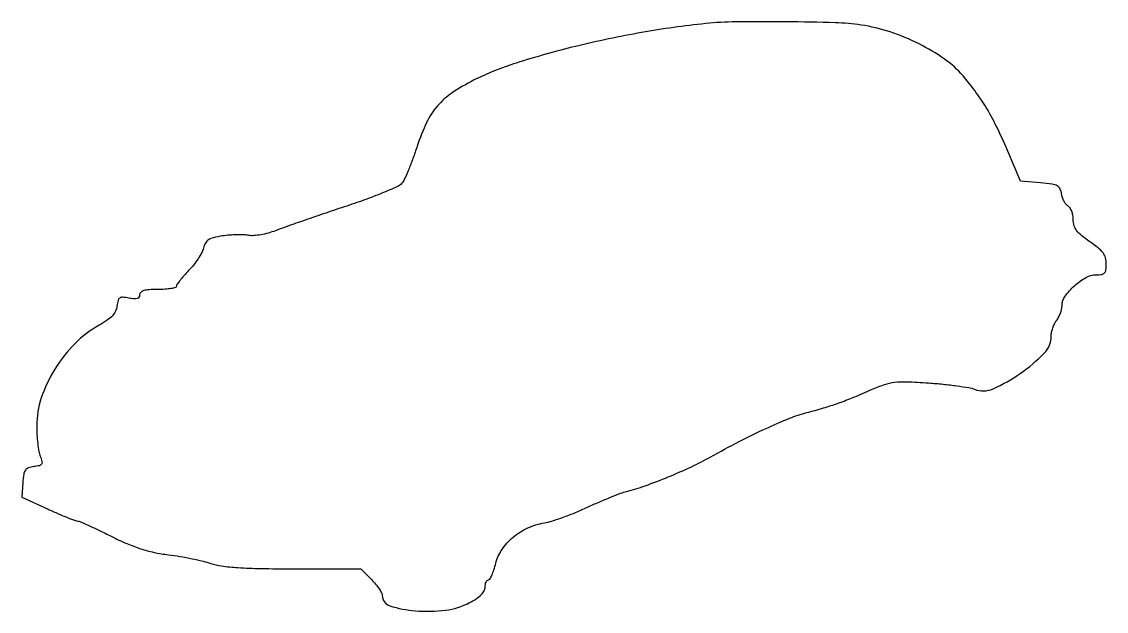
# Model space of a CAD drawing. Extents: x 0 to 295, y 0 to 161.
import ezdxf

# ---------------------------------------------------------------- set-up
doc = ezdxf.new("R2010")
doc.units = 0

msp = doc.modelspace()

# ---------------------------------------------------------------- linework, layer by layer
msp.add_lwpolyline([(186, 160.322054, 0.0183), (168.582428, 157.894344, 0.016107), (150.6237, 154.117303, 0.016604), (134.447449, 149.593142, 0.039404), (122.870361, 144.906141, 0.03279), (116.987075, 141.466885, 0.066999), (113.004094, 137.914191, 0.066441), (110.08207, 133.41459, 0.03177), (107.521889, 127, -0.008856), (106.350187, 123.622685, -0.010772), (105.129356, 120.504689, -0.009436), (104.001893, 117.936018, -0.071013), (103.282717, 116.824474, -0.110699), (102.116045, 115.966234, -0.006704), (98.092869, 114.263686, -0.009755), (93.19369, 112.378027, -0.007042), (87.66241, 110.459765, 0.001634), (81.90755, 108.533439, 0.001779), (76.327166, 106.623057, 0.001668), (71.559992, 104.954264, 0.008776), (68.961984, 103.98344, -0.026533), (67.026165, 103.337392, -0.02385), (64.962978, 102.873059, -0.024583), (63.071362, 102.63629, -0.066158), (61.720877, 102.713026, 0.038072), (60.372627, 102.865725, 0.014677), (58.488452, 102.879514, 0.014432), (56.435708, 102.774947, 0.017274), (54.51271, 102.554177, 0.020037), (52.073107, 102.087728, 0.086055), (50.716117, 101.512925, 0.124562), (49.895017, 100.632575, 0.064298), (49.340854, 99.221936, -0.061089), (48.856191, 97.964651, -0.022861), (47.889686, 96.336332, -0.022246), (46.663412, 94.639788, -0.025113), (45.337037, 93.129236, 0.011434), (44.058799, 91.751392, 0.015781), (42.980255, 90.453846, 0.012352), (42.156228, 89.340662, 0.154339), (42, 88.846599, -0.338953), (41.745855, 88.514773, -0.023972), (40.53125, 88.248688, -0.026019), (38.916748, 88.061047, -0.015921), (37, 88, 0.014251), (34.561566, 87.930486, 0.057529), (33.097458, 87.67625, 0.118208), (32.297543, 87.215923, 0.20617), (32, 86.525, -0.134036), (31.822372, 85.874294, -0.187693), (31.353661, 85.505422, -0.099488), (30.494719, 85.421526, -0.024114), (29.076998, 85.6346, 0.02657), (27.403557, 85.877714, 0.169468), (26.583616, 85.673054, 0.186432), (26.112254, 85.015326, 0.033348), (25.826998, 83.503677, -0.079935), (25.418385, 82.079312, -0.076872), (24.580004, 80.833493, -0.056775), (23.175756, 79.622639, -0.022348), (21, 78.278285, 0.070085), (14.433186, 73.299474, 0.056657), (8.941145, 66.352303, 0.057756), (5.247301, 58.513658, 0.081426), (4, 50.905377, 0.014601), (4.069943, 48.51072, 0.014018), (4.279581, 46.091304, 0.014094), (4.584248, 43.970055, 0.048158), (4.951765, 42.626868, -0.026802), (5.417708, 41.170931, -0.20592), (5.312936, 40.477803, -0.201924), (4.735876, 40.069204, -0.025692), (3.201765, 39.811768, 0.052668), (1.721596, 39.480578, 0.161076), (0.909954, 38.87023, 0.113627), (0.462661, 37.751425, 0.020105), (0.204327, 35.492004), (-0.091346, 31.484009), (7.07655, 28.242004, 0.004384), (9.888159, 26.999903, 0.006284), (12.403244, 25.952339, 0.003591), (14.535544, 25.113229, 0.092192), (15.144421, 25, -0.103649), (15.761397, 24.870712, -0.003074), (18.190015, 23.788282, -0.006015), (21.039704, 22.455577, -0.0041), (24.248607, 20.875003, 0.014657), (28.514147, 18.884739, 0.023598), (32.267053, 17.471854, 0.025532), (35.910748, 16.49543, 0.021817), (39.831208, 15.833975, -0.010692), (42.959966, 15.377412, -0.008939), (46.259848, 14.76273, -0.009047), (49.25788, 14.091888, -0.024272), (51.354799, 13.473525, 0.05154), (54.257175, 12.786876, 0.016124), (58.712475, 12.353003, 0.011805), (64.933321, 12.096413, 0.004205), (73.826923, 12.014553), (92.153846, 12), (95.076923, 9.076923, -0.022074), (96.195895, 7.854533, -0.025862), (97.141346, 6.598917, -0.026136), (97.818587, 5.472769, -0.122906), (98, 4.745903, 0.328674), (100.068704, 1.938823, 0.054864), (107.056038, 0.587969, 0.051805), (115.261514, 0.769851, 0.089679), (121.75, 2.809438, 0.024631), (123.610953, 3.906539, 0.049749), (124.931532, 4.977411, 0.067091), (125.732095, 6.017402, 0.131261), (126, 7.020324, -0.042581), (126.064661, 7.778222, -0.062232), (126.258877, 8.41847, -0.081708), (126.544323, 8.85237, -0.20945), (126.881285, 9, 0.269627), (127.285406, 9.235009, 0.024162), (127.836921, 10.323369, 0.026269), (128.398379, 11.77878, 0.017247), (128.896964, 13.505085, -0.088002), (130.598145, 17.291842, -0.069693), (133.618892, 20.620529, -0.066315), (137.601901, 23.130248, -0.065709), (142.115324, 24.519484, 0.034435), (144.17802, 25.015986, 0.010491), (147.222585, 26.045362, 0.01045), (150.594194, 27.345012, 0.011228), (153.827896, 28.755371, -0.00605), (156.985186, 30.171496, -0.006338), (160.127569, 31.488429, -0.006106), (162.867935, 32.557514, -0.027831), (164.5, 33.069719, 0.023746), (169.52593, 34.602088, 0.011465), (175.809183, 37.012802, 0.011453), (182.11505, 39.76995, 0.019202), (187.261774, 42.406967, -0.008779), (195.069474, 46.615077, -0.011081), (202.441537, 50.218255, -0.012016), (208.850086, 52.991615, -0.03358), (213.5, 54.518413, 0.009533), (218.034867, 55.76951, 0.012982), (222.069539, 57.0807, 0.012188), (226.220479, 58.664728, 0.007062), (231.132536, 60.75919, -0.021656), (234.684535, 62.152712, -0.053528), (237.409235, 62.772346, -0.039032), (240.670705, 62.89841, -0.007349), (246.632536, 62.575627, -0.00786), (250.607143, 62.238947, -0.009023), (254.389807, 61.789469, -0.008272), (257.576847, 61.298461, -0.05026), (259.183828, 60.853991, 0.199953), (264.176057, 60.975947, 0.047276), (271.589304, 65.157789, 0.04732), (278.095335, 70.667366, 0.19584), (280, 75.343667, -0.052366), (280.106283, 76.355692, -0.031484), (280.431283, 77.519938, -0.031275), (280.905829, 78.649591, -0.046868), (281.468197, 79.55887, 0.04463), (282.032846, 80.462791, 0.030406), (282.514453, 81.575842, 0.0307), (282.85001, 82.716145, 0.052637), (282.968197, 83.699314, -0.154835), (283.791395, 86.16941, -0.053175), (286.34968, 88.998527, -0.053095), (289.504882, 91.266755, -0.129597), (292.25, 91.995373, 0.037779), (293.749114, 92.111341, 0.168791), (294.516712, 92.517967, 0.157067), (294.89781, 93.332488, 0.031519), (295, 94.951959, 0.069442), (294.772211, 96.584185, 0.090837), (294.106692, 97.932529, 0.063495), (292.807597, 99.281682, 0.018712), (290.5, 101, -0.01884), (288.20889, 102.706955, -0.062374), (286.904323, 104.057133, -0.089424), (286.231129, 105.398114, -0.071844), (286, 106.998351, 0.044343), (285.896074, 108.167881, 0.046332), (285.587635, 109.282987, 0.050958), (285.134909, 110.187013, 0.122324), (284.596205, 110.70031, -0.096931), (284.032931, 111.185511, -0.044738), (283.503078, 111.999466, -0.042044), (283.082494, 112.984353, -0.045519), (282.846205, 114, 0.076574), (282.433922, 115.37929, 0.16302), (281.670732, 116.17188, 0.085485), (280.22775, 116.634968, 0.011918), (277.099138, 117), (271.698276, 117.5), (268.494864, 125, 0.01151), (265.464699, 131.665346, 0.021093), (262.646961, 136.924176, 0.023596), (259.63329, 141.51151, 0.019768), (256.026402, 146.083303, 0.06293), (251.004809, 150.646496, 0.03724), (244.040316, 154.797295, 0.035967), (236.151541, 158.050361, 0.042588), (228.308447, 159.920677, 0.029885), (221.300418, 160.547589, 0.004995), (207.792961, 160.810706, 0.005449), (194.212728, 160.791533, 0.0224)], format="xyb", close=True)

doc.saveas('drawing.dxf')
